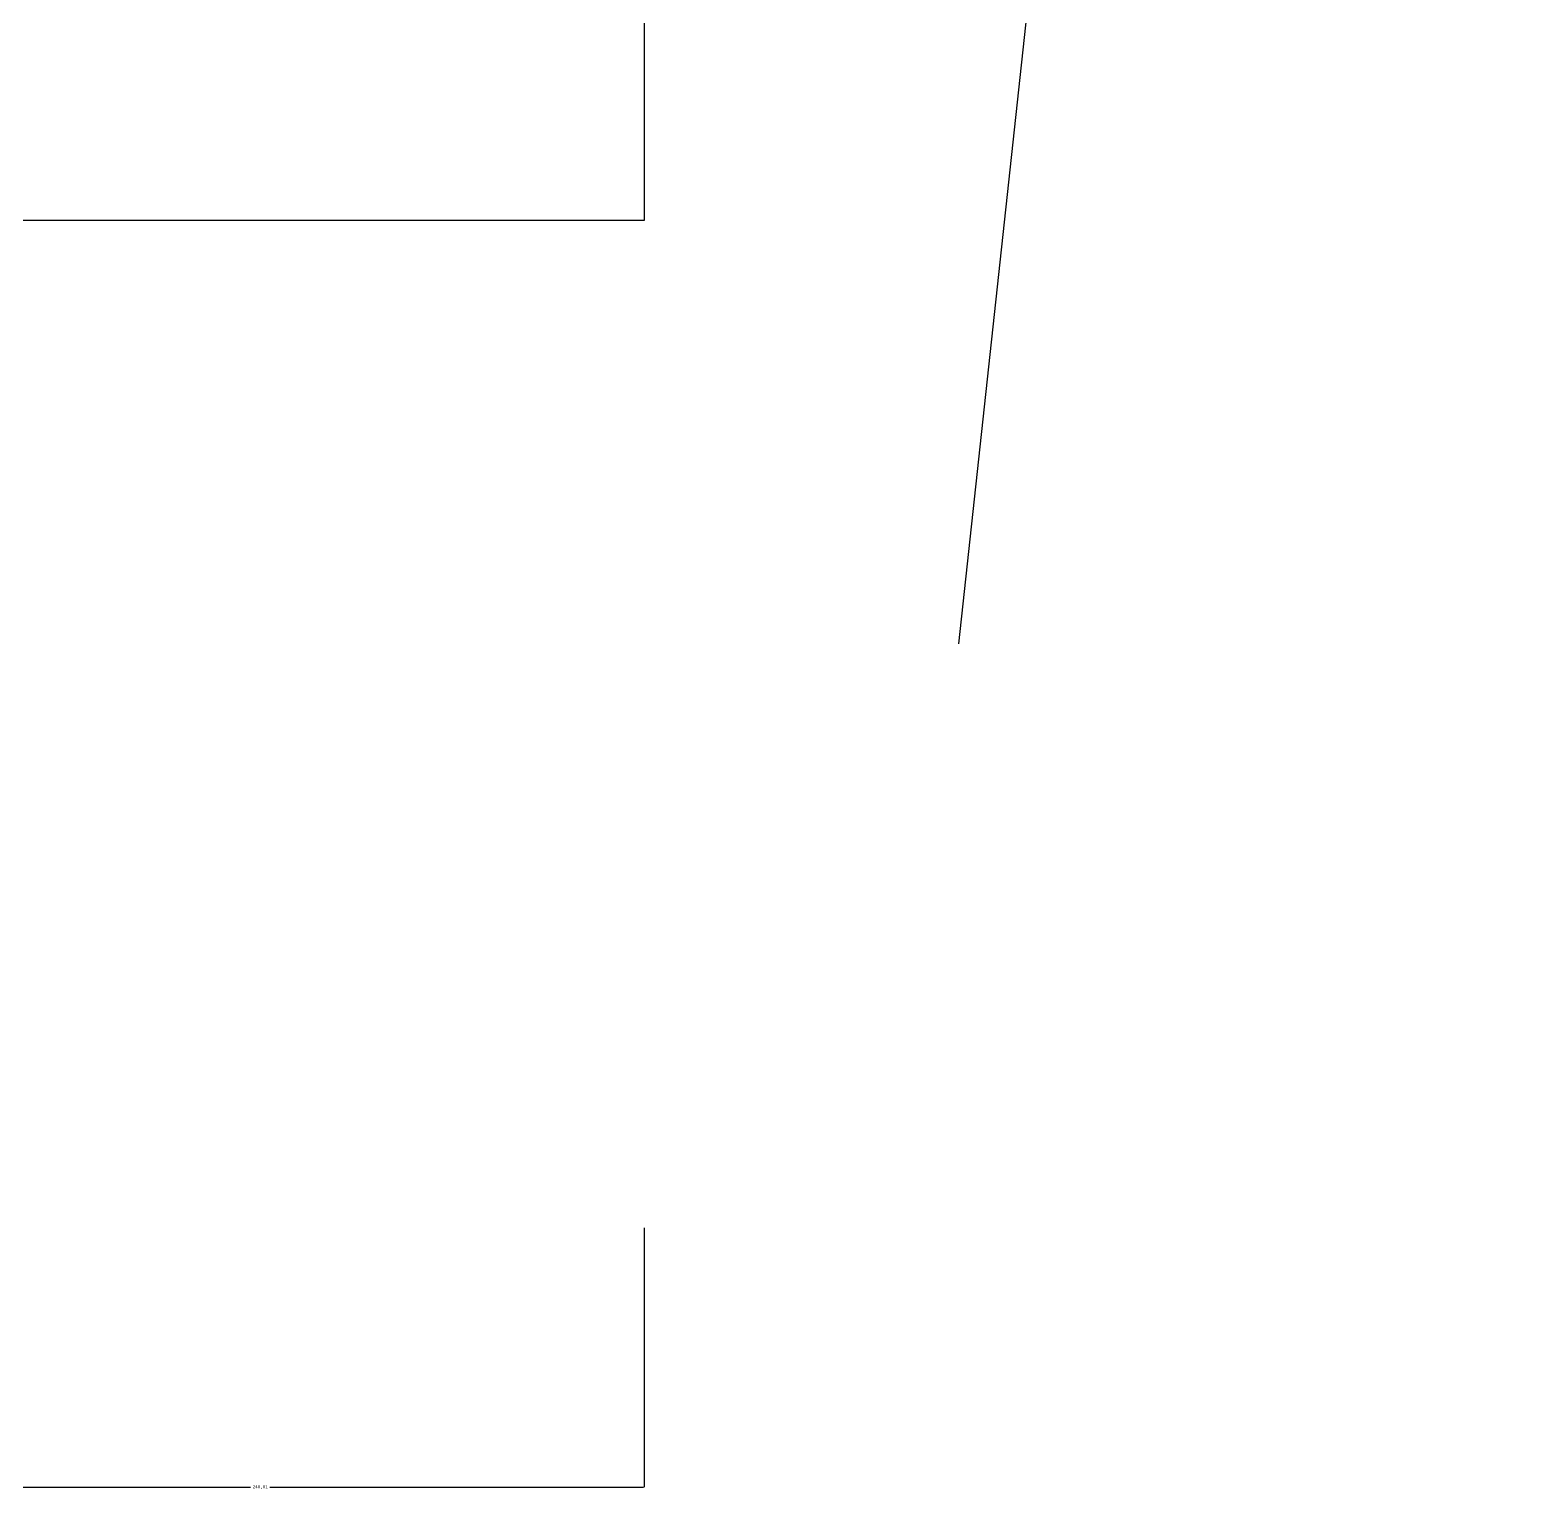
# Model space of a CAD drawing. Header units: metres. Extents: x 237 to 5358, y 156 to 7022.
# Drawn here: x 2941 to 3406.4, y 625.9 to 1081.8 of the extents above; entities that cross this region are included whole.
import ezdxf

# ---------------------------------------------------------------- set-up
doc = ezdxf.new("R2010")
doc.units = ezdxf.units.M
doc.layers.add('4', color=4, linetype='Continuous')
doc.layers.add('DIM', color=3, linetype='Continuous')
doc.dimstyles.get("Standard").update_dxf_attribs({"dimtxt": 2.5, "dimasz": 2.5, "dimexe": 1.25, "dimexo": 0.625, "dimtad": 1, "dimcen": 2.5, "dimazin": 3, "dimtfac": 1, "dimtmove": 0, "dimatfit": 3})

# ---------------------------------------------------------------- blocks, each defined once
blk = doc.blocks.new('*D33')
for p, q in [((2892.99, 707.53), (2892.99, 626.56)), ((3133, 707.53), (3133, 626.56)), ((2893.24, 626.56), (3009.995, 626.56)), ((3015.995, 626.56), (3132.75, 626.56))]:
    blk.add_line(p, q)
at = {"layer": 'Defpoints'}
for p in [(2892.99, 707.53), (3133, 707.53), (2892.99, 626.56)]:
    blk.add_point(p, dxfattribs=at)
at = {"layer": 'DIM', "insert": (3012.995, 626.56), "char_height": 1, "attachment_point": 5}
blk.add_mtext('240,01', dxfattribs=at)

msp = doc.modelspace()

# ---------------------------------------------------------------- linework, layer by layer
at = {"layer": '4'}
for p, q in [((3133, 1462.18), (3133, 1022.18)), ((3133, 1022.18), (2533, 1022.18))]:
    msp.add_line(p, q, dxfattribs=at)
at = {"layer": 'DIM'}
msp.add_line((3231.25, 889.97), (3406.4, 2507.28), dxfattribs=at)

# ---------------------------------------------------------------- dimensions: what is measured, and where the dimension line sits
dim = msp.add_linear_dim(base=(2892.99, 626.56), p1=(2892.99, 707.53), p2=(3133, 707.53), dimstyle='Standard', dxfattribs=at)
dim.commit()
dim.dimension.update_dxf_attribs({"geometry": '*D33', "text_midpoint": (3012.995, 626.56)})

doc.saveas('drawing.dxf')
